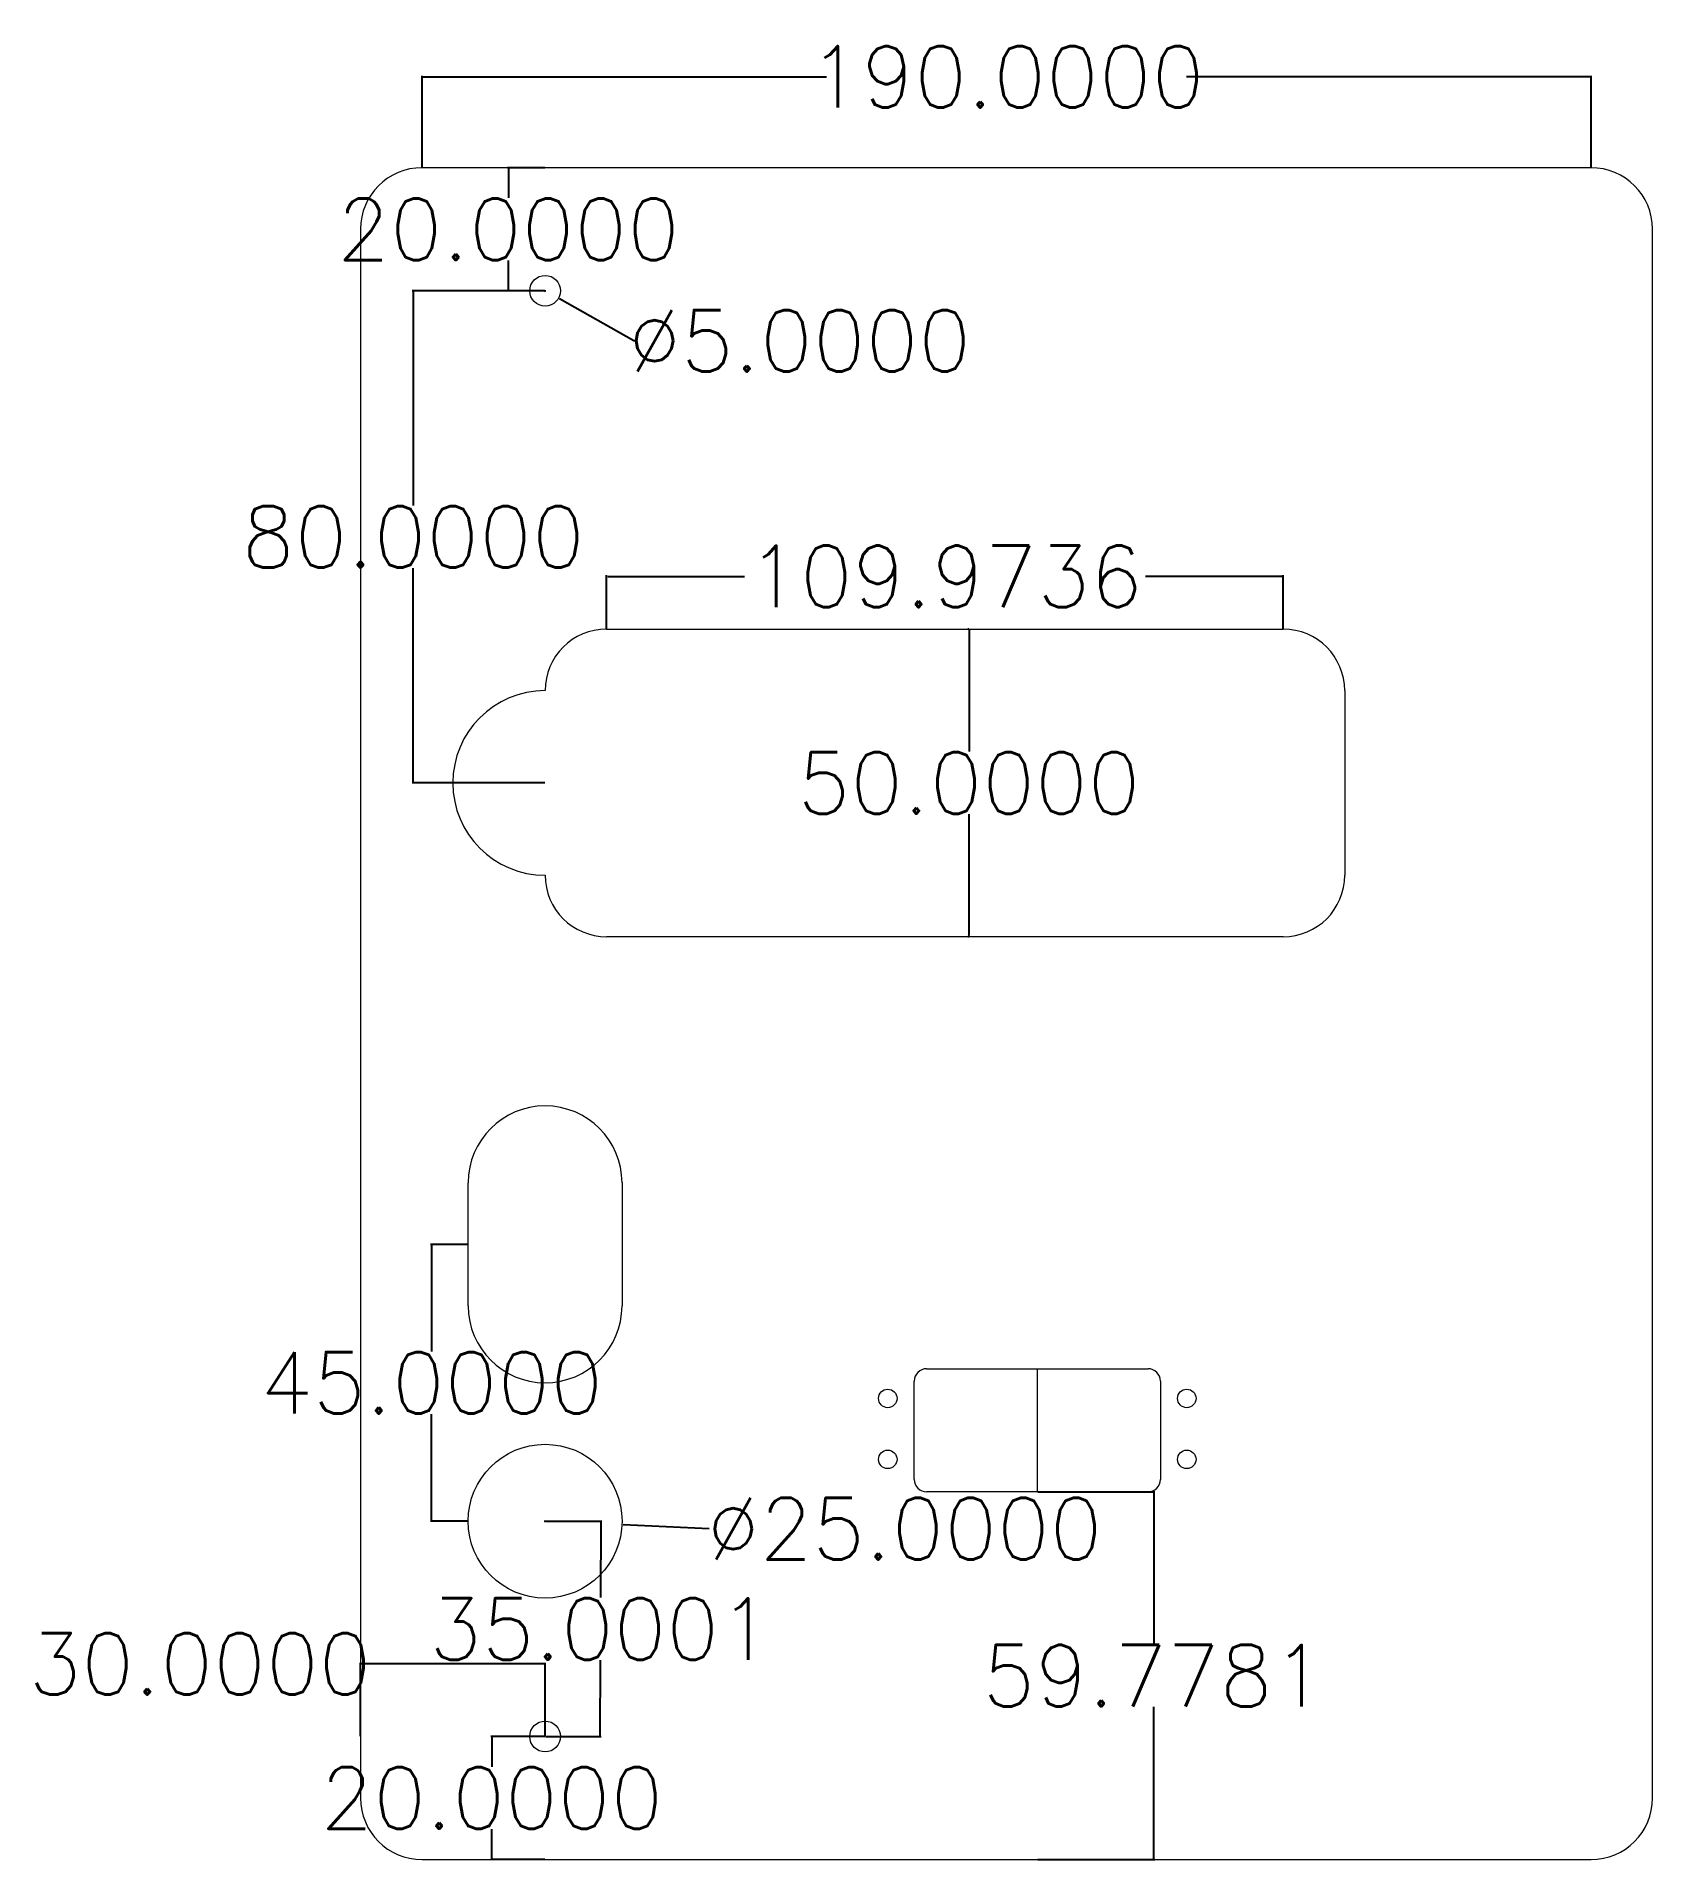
# Model space of a CAD drawing. Header units: millimetres. Extents: x -53 to 210, y 0 to 296.
import ezdxf

# ---------------------------------------------------------------- set-up
doc = ezdxf.new("R2010")
doc.units = ezdxf.units.MM
doc.layers.add('1', color=7, linetype='Continuous', true_color=0xffffff)
doc.styles.get("Standard").update_dxf_attribs({"font": 'txt.shx', "height": 10})
doc.dimstyles.get("Standard").update_dxf_attribs({"dimtxt": 5, "dimasz": 0.18, "dimexe": 0.18, "dimexo": 0.0625, "dimgap": 0.09, "dimtad": 0, "dimtih": 1, "dimtoh": 1, "dimdec": 4, "dimzin": 0, "dimdsep": 46, "dimtxsty": 'Standard', "dimcen": 0.09, "dimadec": 0, "dimazin": 0, "dimtfac": 1, "dimtdec": 4, "dimtofl": 0, "dimtmove": 0, "dimatfit": 3, "dimfxl": 1, "dimtolj": 1, "dimtzin": 0, "dimarcsym": 0})

# ---------------------------------------------------------------- blocks, each defined once
blk = doc.blocks.new('*D8')
at = {"color": 0, "lineweight": -2, "transparency": 16777216}
for p, q in [((10, 275.06), (10, 289.96)), ((10.18, 289.78), (75.74, 289.78)), ((199.82, 289.78), (134.26, 289.78)), ((200, 275.06), (200, 289.96))]:
    blk.add_line(p, q, dxfattribs=at)
at = {"color": 0, "lineweight": 18, "transparency": 16777216}
for points in [[(10.18, 289.81), (10.18, 289.75), (10, 289.78)], [(199.82, 289.81), (199.82, 289.75), (200, 289.78)]]:
    blk.add_solid(points, dxfattribs=at)
at = {"layer": 'Defpoints', "color": 0, "lineweight": 18, "transparency": 16777216}
for p in [(10, 289.78), (10, 275), (200, 275)]:
    blk.add_point(p, dxfattribs=at)
at = {"color": 0, "lineweight": 18, "transparency": 16777216, "insert": (105, 289.78), "char_height": 10, "attachment_point": 5}
blk.add_mtext('\\A1;190.0000', dxfattribs=at)
blk = doc.blocks.new('*D12')
at = {"color": 0, "lineweight": -2, "transparency": 16777216}
for p, q in [((29.91, 255), (30.09, 255)), ((30, 254.91), (30, 255.09)), ((44.44, 246.87), (32.34, 253.69)), ((44.62, 246.87), (44.44, 246.87))]:
    blk.add_line(p, q, dxfattribs=at)
at = {"color": 0, "lineweight": 18, "transparency": 16777216}
blk.add_solid([(32.35, 253.71), (32.32, 253.66), (32.18, 253.77)], dxfattribs=at)
at = {"layer": 'Defpoints', "color": 0, "lineweight": 18, "transparency": 16777216}
for p in [(27.82, 256.23), (32.18, 253.77)]:
    blk.add_point(p, dxfattribs=at)
at = {"color": 0, "lineweight": 18, "transparency": 16777216, "insert": (71.37, 246.87), "char_height": 10, "attachment_point": 5}
blk.add_mtext('\\A1;∅5.0000', dxfattribs=at)
blk = doc.blocks.new('*D13')
at = {"color": 0, "lineweight": -2, "transparency": 16777216}
for p, q in [((29.94, 275), (23.86, 275)), ((24.04, 274.82), (24.04, 270.09)), ((24.04, 255.18), (24.04, 259.91)), ((29.94, 255), (23.86, 255))]:
    blk.add_line(p, q, dxfattribs=at)
at = {"color": 0, "lineweight": 18, "transparency": 16777216}
for points in [[(24.01, 274.82), (24.07, 274.82), (24.04, 275)], [(24.01, 255.18), (24.07, 255.18), (24.04, 255)]]:
    blk.add_solid(points, dxfattribs=at)
at = {"layer": 'Defpoints', "color": 0, "lineweight": 18, "transparency": 16777216}
for p in [(24.04, 275), (30, 275), (30, 255)]:
    blk.add_point(p, dxfattribs=at)
at = {"color": 0, "lineweight": 18, "transparency": 16777216, "insert": (24.04, 265), "char_height": 10, "attachment_point": 5}
blk.add_mtext('\\A1;20.0000', dxfattribs=at)
blk = doc.blocks.new('*D14')
at = {"color": 0, "lineweight": -2, "transparency": 16777216}
for p, q in [((29.94, 20), (21.16, 20)), ((21.34, 19.82), (21.34, 15.09)), ((21.34, 0.18), (21.34, 4.91)), ((29.94, 0), (21.16, 0))]:
    blk.add_line(p, q, dxfattribs=at)
at = {"color": 0, "lineweight": 18, "transparency": 16777216}
for points in [[(21.31, 19.82), (21.37, 19.82), (21.34, 20)], [(21.31, 0.18), (21.37, 0.18), (21.34, 0)]]:
    blk.add_solid(points, dxfattribs=at)
at = {"layer": 'Defpoints', "color": 0, "lineweight": 18, "transparency": 16777216}
for p in [(30, 20), (21.34, 0), (30, 0)]:
    blk.add_point(p, dxfattribs=at)
at = {"color": 0, "lineweight": 18, "transparency": 16777216, "insert": (21.34, 10), "char_height": 10, "attachment_point": 5}
blk.add_mtext('\\A1;20.0000', dxfattribs=at)
blk = doc.blocks.new('*D15')
at = {"color": 0, "lineweight": -2, "transparency": 16777216}
for p, q in [((0, 31.8), (-0.18, 31.8)), ((0, 20.06), (0, 31.98)), ((29.82, 31.8), (0.18, 31.8)), ((30, 20.06), (30, 31.98))]:
    blk.add_line(p, q, dxfattribs=at)
at = {"color": 0, "lineweight": 18, "transparency": 16777216}
for points in [[(0.18, 31.83), (0.18, 31.77), (0, 31.8)], [(29.82, 31.83), (29.82, 31.77), (30, 31.8)]]:
    blk.add_solid(points, dxfattribs=at)
at = {"layer": 'Defpoints', "color": 0, "lineweight": 18, "transparency": 16777216}
for p in [(0, 31.8), (0, 20), (30, 20)]:
    blk.add_point(p, dxfattribs=at)
at = {"color": 0, "lineweight": 18, "transparency": 16777216, "insert": (-26.1, 31.8), "char_height": 10, "attachment_point": 5}
blk.add_mtext('\\A1;30.0000', dxfattribs=at)
blk = doc.blocks.new('*D16')
at = {"color": 0, "lineweight": -2, "transparency": 16777216}
for p, q in [((29.91, 55), (30.09, 55)), ((30, 54.91), (30, 55.09)), ((56.69, 53.77), (42.67, 54.42))]:
    blk.add_line(p, q, dxfattribs=at)
at = {"color": 0, "lineweight": 18, "transparency": 16777216}
blk.add_solid([(42.67, 54.45), (42.67, 54.39), (42.49, 54.43)], dxfattribs=at)
at = {"layer": 'Defpoints', "color": 0, "lineweight": 18, "transparency": 16777216}
for p in [(17.51, 55.57), (42.49, 54.43)]:
    blk.add_point(p, dxfattribs=at)
at = {"color": 0, "lineweight": 18, "transparency": 16777216, "insert": (88.44, 53.77), "char_height": 10, "attachment_point": 5}
blk.add_mtext('\\A1;∅25.0000', dxfattribs=at)
blk = doc.blocks.new('*D17')
at = {"color": 0, "lineweight": -2, "transparency": 16777216}
for p, q in [((30.15, 55), (39.22, 54.98)), ((39.04, 54.8), (39.01, 42.57)), ((38.95, 20.16), (38.98, 32.39)), ((30.06, 20), (39.13, 19.98))]:
    blk.add_line(p, q, dxfattribs=at)
at = {"color": 0, "lineweight": 18, "transparency": 16777216}
for points in [[(39.01, 54.8), (39.07, 54.8), (39.04, 54.98)], [(38.92, 20.16), (38.98, 20.16), (38.95, 19.98)]]:
    blk.add_solid(points, dxfattribs=at)
at = {"layer": 'Defpoints', "color": 0, "lineweight": 18, "transparency": 16777216}
for p in [(30.09, 55), (30, 20), (38.95, 19.98)]:
    blk.add_point(p, dxfattribs=at)
at = {"color": 0, "lineweight": 18, "transparency": 16777216, "insert": (39, 37.48), "char_height": 10, "attachment_point": 5}
blk.add_mtext('\\A1;35.0001', dxfattribs=at)
blk = doc.blocks.new('*D18')
at = {"color": 0, "lineweight": -2, "transparency": 16777216}
for p, q in [((17.44, 100), (11.36, 100)), ((11.54, 99.82), (11.54, 82.59)), ((11.54, 55.18), (11.54, 72.41)), ((17.44, 55), (11.36, 55))]:
    blk.add_line(p, q, dxfattribs=at)
at = {"color": 0, "lineweight": 18, "transparency": 16777216}
for points in [[(11.51, 99.82), (11.57, 99.82), (11.54, 100)], [(11.51, 55.18), (11.57, 55.18), (11.54, 55)]]:
    blk.add_solid(points, dxfattribs=at)
at = {"layer": 'Defpoints', "color": 0, "lineweight": 18, "transparency": 16777216}
for p in [(17.5, 100), (11.54, 55), (17.5, 55)]:
    blk.add_point(p, dxfattribs=at)
at = {"color": 0, "lineweight": 18, "transparency": 16777216, "insert": (11.54, 77.5), "char_height": 10, "attachment_point": 5}
blk.add_mtext('\\A1;45.0000', dxfattribs=at)
blk = doc.blocks.new('*D19')
at = {"color": 0, "lineweight": -2, "transparency": 16777216}
for p, q in [((29.94, 255), (8.38, 255)), ((8.56, 254.82), (8.56, 220.09)), ((8.56, 175.18), (8.56, 209.91)), ((29.94, 175), (8.38, 175))]:
    blk.add_line(p, q, dxfattribs=at)
at = {"color": 0, "lineweight": 18, "transparency": 16777216}
for points in [[(8.53, 254.82), (8.59, 254.82), (8.56, 255)], [(8.53, 175.18), (8.59, 175.18), (8.56, 175)]]:
    blk.add_solid(points, dxfattribs=at)
at = {"layer": 'Defpoints', "color": 0, "lineweight": 18, "transparency": 16777216}
for p in [(30, 255), (8.56, 175), (30, 175)]:
    blk.add_point(p, dxfattribs=at)
at = {"color": 0, "lineweight": 18, "transparency": 16777216, "insert": (8.56, 215), "char_height": 10, "attachment_point": 5}
blk.add_mtext('\\A1;80.0000', dxfattribs=at)
blk = doc.blocks.new('*D20')
at = {"color": 0, "lineweight": -2, "transparency": 16777216}
for p, q in [((98.85, 200), (98.73, 200)), ((98.91, 199.82), (98.91, 180.09)), ((98.91, 150.18), (98.91, 169.91)), ((98.85, 150), (98.73, 150))]:
    blk.add_line(p, q, dxfattribs=at)
at = {"color": 0, "lineweight": 18, "transparency": 16777216}
for points in [[(98.88, 199.82), (98.94, 199.82), (98.91, 200)], [(98.88, 150.18), (98.94, 150.18), (98.91, 150)]]:
    blk.add_solid(points, dxfattribs=at)
at = {"layer": 'Defpoints', "color": 0, "lineweight": 18, "transparency": 16777216}
for p in [(98.91, 200), (98.91, 150), (98.91, 150)]:
    blk.add_point(p, dxfattribs=at)
at = {"color": 0, "lineweight": 18, "transparency": 16777216, "insert": (98.91, 175), "char_height": 10, "attachment_point": 5}
blk.add_mtext('\\A1;50.0000', dxfattribs=at)
blk = doc.blocks.new('*D21')
at = {"color": 0, "lineweight": -2, "transparency": 16777216}
for p, q in [((40, 200.06), (40, 208.75)), ((40.18, 208.57), (62.4, 208.57)), ((149.79, 208.57), (127.58, 208.57)), ((149.97, 200.06), (149.97, 208.75))]:
    blk.add_line(p, q, dxfattribs=at)
at = {"color": 0, "lineweight": 18, "transparency": 16777216}
for points in [[(40.18, 208.6), (40.18, 208.54), (40, 208.57)], [(149.79, 208.6), (149.79, 208.54), (149.97, 208.57)]]:
    blk.add_solid(points, dxfattribs=at)
at = {"layer": 'Defpoints', "color": 0, "lineweight": 18, "transparency": 16777216}
for p in [(149.97, 208.57), (40, 200), (149.97, 200)]:
    blk.add_point(p, dxfattribs=at)
at = {"color": 0, "lineweight": 18, "transparency": 16777216, "insert": (94.99, 208.57), "char_height": 10, "attachment_point": 5}
blk.add_mtext('\\A1;109.9736', dxfattribs=at)
blk = doc.blocks.new('*D22')
at = {"color": 0, "lineweight": -2, "transparency": 16777216}
for p, q in [((110.06, 59.78), (129.13, 59.78)), ((128.95, 59.6), (128.95, 34.98)), ((128.95, 0.18), (128.95, 24.8)), ((110.06, 0), (129.13, 0))]:
    blk.add_line(p, q, dxfattribs=at)
at = {"color": 0, "lineweight": 18, "transparency": 16777216}
for points in [[(128.92, 59.6), (128.98, 59.6), (128.95, 59.78)], [(128.92, 0.18), (128.98, 0.18), (128.95, 0)]]:
    blk.add_solid(points, dxfattribs=at)
at = {"layer": 'Defpoints', "color": 0, "lineweight": 18, "transparency": 16777216}
for p in [(110, 59.78), (110, 0), (128.95, 0)]:
    blk.add_point(p, dxfattribs=at)
at = {"color": 0, "lineweight": 18, "transparency": 16777216, "insert": (128.95, 29.89), "char_height": 10, "attachment_point": 5}
blk.add_mtext('\\A1;59.7781', dxfattribs=at)

msp = doc.modelspace()

# ---------------------------------------------------------------- linework, layer by layer
at = {"lineweight": 18}
msp.add_line((110, 79.77813), (110, 59.77813), dxfattribs=at)
at = {"layer": '1', "color": 30, "linetype": 'Continuous', "lineweight": 13}
for p, q in [((200, 275), (10, 275)), ((200, 275), (10, 275)), ((0, 265), (0, 10)), ((0, 265), (0, 10)), ((210, 10), (210, 265)), ((210, 10), (210, 265)), ((40, 200), (149.97358, 200)), ((40, 200), (149.97358, 200)), ((159.97358, 190), (159.97358, 160)), ((159.97358, 190), (159.97358, 160)), ((149.97358, 150), (40, 150)), ((149.97358, 150), (40, 150)), ((17.5, 90), (17.5, 110)), ((17.5, 90), (17.5, 110)), ((42.5, 110), (42.5, 90)), ((42.5, 110), (42.5, 90)), ((90, 61.77813), (90, 77.77813)), ((90, 61.77813), (90, 77.77813)), ((92, 79.77813), (128, 79.77813)), ((92, 79.77813), (128, 79.77813)), ((130, 77.77813), (130, 61.77813)), ((130, 77.77813), (130, 61.77813)), ((128, 59.77813), (92, 59.77813)), ((128, 59.77813), (92, 59.77813)), ((10, 0), (200, 0)), ((10, 0), (200, 0))]:
    msp.add_line(p, q, dxfattribs=at)
for centre, radius in [((30, 255), 2.5), ((30, 255), 2.5), ((85.7, 74.95), 1.5), ((85.7, 74.95), 1.5), ((134.3, 74.95), 1.5), ((134.3, 74.95), 1.5), ((30, 55), 12.5), ((30, 55), 12.5), ((85.7, 65.05), 1.5), ((85.7, 65.05), 1.5), ((134.3, 65.05), 1.5), ((134.3, 65.05), 1.5), ((30, 20), 2.5), ((30, 20), 2.5)]:
    msp.add_circle(centre, radius, dxfattribs=at)
for centre, radius, start, end in [((10, 265), 10, 90, 180), ((10, 265), 10, 90, 180), ((200, 265), 10, 0, 90), ((200, 265), 10, 0, 90), ((40, 190), 10, 90, 180), ((40, 190), 10, 90, 180), ((149.97358, 190), 10, 360, 90), ((149.97358, 190), 10, 360, 90), ((30, 175), 15, 90, 270), ((30, 175), 15, 90, 270), ((40, 160), 10, 180, 270), ((40, 160), 10, 180, 270), ((149.97358, 160), 10, 270, 360), ((149.97358, 160), 10, 270, 360), ((30, 110), 12.5, 0, 180), ((30, 110), 12.5, 0, 180), ((30, 90), 12.5, 180, 0), ((30, 90), 12.5, 180, 0), ((92, 77.77813), 2, 90, 180), ((92, 77.77813), 2, 90, 180), ((128, 77.77813), 2, 0, 90), ((128, 77.77813), 2, 0, 90), ((92, 61.77813), 2, 180, 270), ((92, 61.77813), 2, 180, 270), ((128, 61.77813), 2, 270, 0), ((128, 61.77813), 2, 270, 0), ((10, 10), 10, 180, 270), ((10, 10), 10, 180, 270), ((200, 10), 10, 270, 0), ((200, 10), 10, 270, 0)]:
    msp.add_arc(centre, radius, start, end, dxfattribs=at)

# ---------------------------------------------------------------- dimensions: what is measured, and where the dimension line sits
at = {"lineweight": 18}
for base, p1, p2, picture, middle in [((10, 289.77803), (200, 275), (10, 275), '*D8', (105, 289.77803)), ((149.97358, 208.57446), (40, 200), (149.97358, 200), '*D21', (94.98679, 208.57446)), ((0, 31.79838), (30, 20), (0, 20), '*D15', (-26.10333, 31.79838))]:
    dim = msp.add_linear_dim(base=base, p1=p1, p2=p2, dimstyle='Standard', dxfattribs=at)
    dim.commit()
    dim.dimension.update_dxf_attribs({"geometry": picture, "text_midpoint": middle})
for base, p1, p2, picture, middle in [((24.0424, 275), (30, 255), (30, 275), '*D13', (24.0424, 265)), ((8.55734, 175), (30, 255), (30, 175), '*D19', (8.55734, 215)), ((98.91157, 150), (98.91157, 200), (98.91157, 150), '*D20', (98.91157, 175)), ((11.54461, 55), (17.5, 100), (17.5, 55), '*D18', (11.54461, 77.5)), ((21.33804, 0), (30, 20), (30, 0), '*D14', (21.33804, 10))]:
    dim = msp.add_linear_dim(base=base, p1=p1, p2=p2, angle=90, dimstyle='Standard', dxfattribs=at)
    dim.commit()
    dim.dimension.update_dxf_attribs({"geometry": picture, "text_midpoint": middle})
for p1, p2, picture, middle in [((27.82137, 256.2262), (32.17863, 253.7738), '*D12', (71.37475, 246.87378)), ((17.51321, 55.57444), (42.48679, 54.42556), '*D16', (56.68735, 53.77229))]:
    dim = msp.add_diameter_dim_2p(p1=p1, p2=p2, dimstyle='Standard', dxfattribs=at)
    dim.commit()
    dim.dimension.update_dxf_attribs({"geometry": picture, "text_midpoint": middle, "dimtype": 163})
for p1, p2, distance, picture, middle in [((110, 59.77813), (110, 0), 18.95201, '*D22', (128.95201, 29.88907)), ((30.09, 55), (30, 20), 8.95037, '*D17', (38.99534, 37.47698))]:
    dim = msp.add_aligned_dim(p1=p1, p2=p2, distance=distance, dimstyle='Standard', dxfattribs=at)
    dim.commit()
    dim.dimension.update_dxf_attribs({"geometry": picture, "text_midpoint": middle})

doc.saveas('drawing.dxf')
